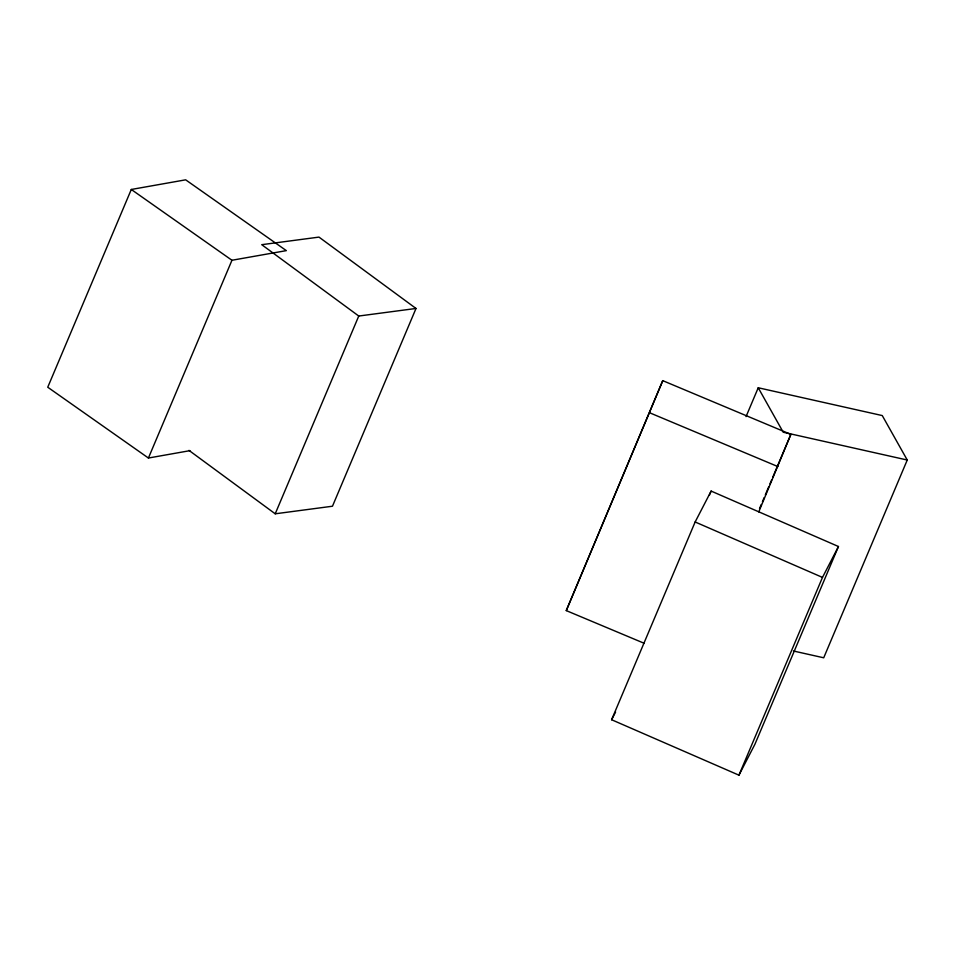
<?xml version="1.0" encoding="UTF-8"?>
<svg xmlns="http://www.w3.org/2000/svg" width="955" height="955" viewBox="0 0 955 955"><rect width="100%" height="100%" fill="white"/><g stroke="black" fill="none" stroke-linecap="round" stroke-linejoin="round"><path stroke-width="1.43" d="M643.945 643.192L566.267 610.603L662.758 380.651L790.859 434.394L758.771 511.904M566.267 610.603L662.758 380.651M131.289 189.472L231.958 260.261L286.333 250.628L185.664 179.827L131.289 189.472L47.75 387.229L148.419 458.03L189.926 450.665M148.419 458.03L231.958 260.261M275.219 513.802L358.758 316.033L416.01 308.465L332.471 506.222L275.219 513.802L188.971 450.378M611.606 719.736L695.145 521.979L711.129 491.073L838.454 546.511L754.916 744.267L738.943 775.174L611.606 719.736L615.605 712.012M709.386 495.203L711.129 491.073M746.046 416.607L758.234 387.766L882.265 415.568L907.25 460.024L823.711 657.792L793.426 651M759.535 508.561L761.266 504.431M762.436 501.685L764.167 497.567M765.337 494.821L768.811 486.584M769.969 483.839L771.712 479.72M772.87 476.975L790.859 434.394M738.943 775.174L822.482 577.405L838.454 546.511M907.25 460.024L783.219 432.233L758.234 387.766M649.806 412.846L777.907 466.589M695.145 521.979L822.482 577.405M416.01 308.465L318.982 237.103L261.73 244.683L358.758 316.033"/></g></svg>
